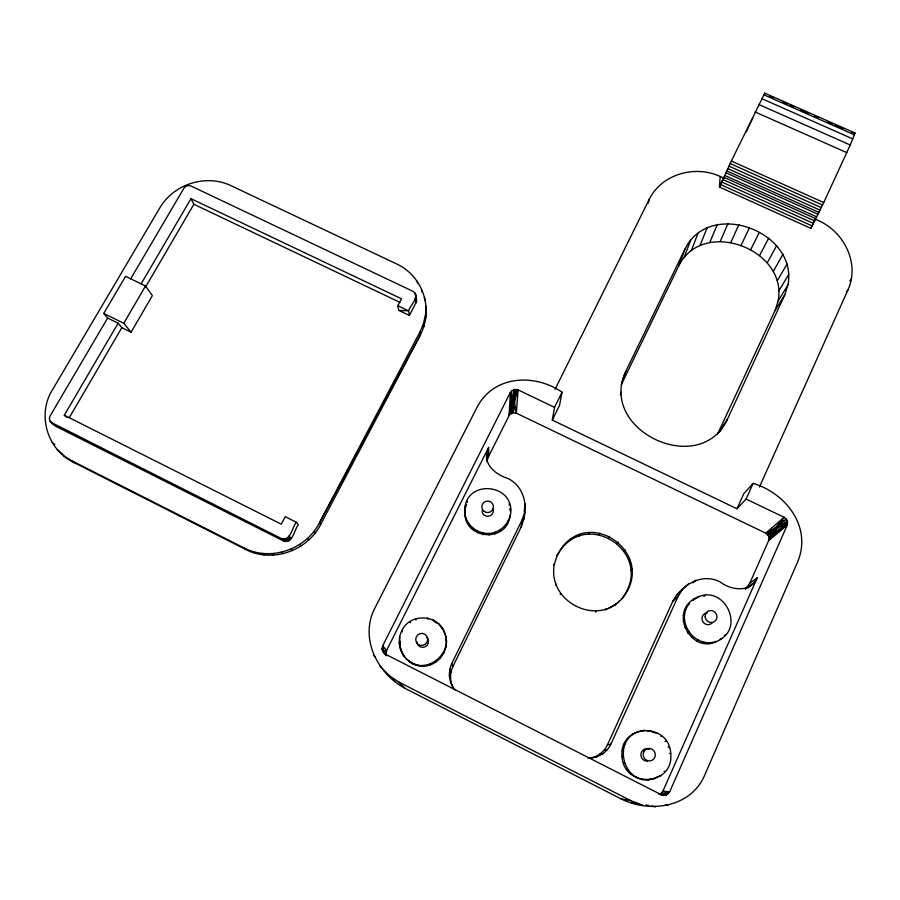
<?xml version="1.0" encoding="UTF-8"?>
<svg xmlns="http://www.w3.org/2000/svg" width="900" height="900" viewBox="0 0 900 900"><rect width="100%" height="100%" fill="white"/><g stroke="black" fill="none" stroke-linecap="round" stroke-linejoin="round"><path stroke-width="1.35" d="M745.268 589.264L749.756 583.279L768.668 540.608L787.455 521.415L786.51 519.289L784.091 517.275L746.066 499.061L736.976 508.77L552.296 420.086L554.558 407.351L562.05 392.186C534.308 373.129 493.335 375.266 476.809 407.723L375.176 607.523C359.111 637.447 376.954 673.245 404.944 688.298L620.809 798.75C649.991 813.724 691.717 807.401 705.06 774.293L797.445 562.387C812.374 527.558 786.465 493.436 753.143 483.368L743.827 493.605L736.976 508.77M495.011 533.981L495.045 532.271C502.65 529.56 508.478 522.956 510.176 515.059C507.623 543.105 464.074 540.113 464.794 512.066C463.331 477.326 518.31 483.109 510.03 516.892M721.643 638.584C692.381 660.352 664.785 608.479 699.469 596.408C724.714 586.62 744.143 626.558 719.966 639.551M714.611 642.285L716.265 641.329C694.8 649.541 674.494 620.426 689.681 603.158L688.241 604.384M670.748 753.322C674.246 786.274 623.97 788.738 622.012 756.641C618.806 724.072 668.678 721.44 670.748 753.322L669.398 753.469M425.79 317.936L425.689 306.045C427.118 315.923 424.777 326.025 420.424 334.901L320.591 524.587C307.249 550.845 272.317 563.243 245.88 549.551L74.464 462.769C47.374 450.461 36.495 414.585 52.695 389.441L159.907 207.709C173.745 184.05 205.976 173.779 230.816 185.58L396.945 264.094C414.259 272.115 425.576 290.126 426.116 309.116M649.136 779.884C622.283 782.505 612.675 739.969 638.561 731.441M622.699 597.634C655.808 552.589 584.111 505.62 557.156 555.548C583.751 501.593 659.678 552.825 622.024 598.702M500.355 531.349L500.434 529.627M554.558 407.351L518.085 389.88L514.406 389.464L511.762 390.724L510.356 392.434L509.096 415.586L488.655 456.3L487.058 460.957L486.979 452.216L488.632 447.424L488.655 456.3M749.756 583.279L757.238 577.834L662.94 791.134L660.971 793.575L661.264 795.026L666.18 795.139L669.656 791.842L787.207 525.173L768.904 537.075L784.091 517.275L765.765 533.171L787.455 521.415L787.207 525.173L768.668 540.608L768.904 537.075L768.015 535.072L765.765 533.171L516.352 413.179L518.085 389.88L509.873 414.439L512.899 412.774L513.967 407.081L515.486 395.471L514.406 389.464L511.065 402.716L509.096 415.586L509.873 414.439L511.762 390.724M759.42 487.058L848.014 289.766C860.535 262.125 842.524 229.118 815.074 219.251L810.877 228.364L719.482 187.065L720.135 176.445C695.205 164.846 661.871 173.891 649.305 199.181L555.086 389.272M453.656 688.804C449.674 682.099 449.629 673.616 452.846 666.607L521.224 526.882L523.733 519.379L523.969 515.441M523.733 519.379C527.962 503.978 523.08 485.595 507.757 478.406C496.507 474.863 484.043 465.559 486.979 452.216M504.832 527.445L504.945 525.69M451.586 684.416C448.459 677.857 448.819 670.061 451.777 663.502L522.124 519.896L524.7 512.19M464.963 513.923L465.21 506.137M787.984 284.861C797.996 231.356 709.808 198.63 685.046 248.951L625.849 371.261C597.6 430.211 699.829 478.575 727.436 419.265L784.811 294.728L787.984 284.861L778.174 300.904L775.091 310.466L717.356 434.543M406.912 659.385L412.549 663.683C430.762 671.681 451.777 652.556 444.96 633.724C439.537 614.149 409.939 612.371 401.794 630.799C394.661 644.332 403.346 662.659 418.309 665.707C435.848 669.712 451.665 650.183 444.96 633.724M778.174 300.904C788.051 249.041 702.607 217.181 678.668 266.051L621.304 384.66L625.849 371.261M509.209 505.204L509.355 503.303M508.129 522.506L508.264 520.717M510.536 509.119L510.39 510.998L509.918 508.68M764.707 93.892L764.764 93.161L855 133.009L850.241 144.99L823.736 202.545L810.877 228.364M400.084 641.385C398.891 652.342 406.912 662.974 417.78 664.92L418.309 665.707M130.657 278.865L183.893 188.257L185.805 186.356L188.415 185.535L191.047 186.03L412.976 291.319C420.784 296.314 410.006 305.426 408.577 310.849L409.387 315.439L398.734 310.365L397.822 305.719L401.512 298.811L190.969 198.675L141.086 283.95M409.387 315.439L416.509 301.635L415.89 295.571M521.224 526.882L522.124 519.896M524.216 511.504L525.195 504.101M510.941 413.516L514.406 389.464L514.35 401.344L516.352 413.179L512.899 412.774L511.065 402.716M562.05 392.186L559.53 405.416L552.296 420.086M516.668 389.407L515.486 395.471L518.085 389.88M63.877 455.782L71.629 460.665L244.192 548.01C270.821 561.78 305.989 549.304 319.421 522.877L419.963 331.988L423.45 323.662L425.374 314.921M648.202 203.153L649.305 199.181M562.669 547.132L563.175 545.569M557.629 554.04L554.017 565.155L554.467 563.715C546.356 601.605 597.982 628.02 622.946 597.488M465.379 508.027L466.537 504.675M620.336 394.808L621.225 392.265M570.161 540.495L570.724 538.886M510.356 392.434L382.691 645.851L382.027 648.99L386.066 654.255L386.584 650.464L488.632 447.424M555.559 585.349L556.02 584.044M678.668 266.051L685.046 248.951M684.056 257.636L690.604 240.278M579.127 536.04L579.746 534.409M691.312 250.65L698.096 233.089M560.171 594.551L560.666 593.303M700.076 245.419L707.153 227.7M815.074 219.251L815.602 218.61L724.005 177.322L719.482 187.065L731.34 161.044L764.764 93.161M709.898 242.235L717.3 224.415M588.971 534.094L589.658 532.44M720.315 241.222L728.066 223.38M746.066 499.061L753.143 483.368M730.811 242.426L738.911 224.618M682.447 589.455L678.071 596.419L610.852 744.188C606.915 752.985 597.769 757.834 588.42 758.295C596.587 757.609 603.877 752.389 607.365 745.009L672.784 601.357C681.469 584.944 701.876 572.456 720.056 581.895C731.025 590.501 750.656 592.965 757.238 577.834M599.029 534.757L599.794 533.115M746.258 131.94L747.585 129.049M748.024 128.093L749.88 124.155M750.465 122.906L752.726 118.237M740.857 245.801L749.306 228.094M750.442 250.178L759.217 232.594M608.636 537.998L609.469 536.377M759.577 255.566L768.679 238.151M107.64 318.049L50.152 415.89C47.284 420.75 53.021 424.384 56.498 426.623L283.567 540.99C292.826 544.14 294.233 529.515 298.327 524.835L296.336 522.236L285.255 516.69L281.261 524.171L64.294 415.226L118.125 323.201L107.64 318.049L103.759 313.425L125.606 276.322L145.53 286.009L152.347 295.65L131.074 332.224L121.826 327.679L118.125 323.201M50.929 422.291L281.407 538.56C290.756 541.744 292.185 526.972 296.336 522.236M767.34 262.699L776.711 245.498M617.153 543.611L618.03 542.025M773.347 271.249L782.933 254.306M131.074 332.224L123.784 323.257L145.53 286.009M69.311 417.645L121.826 327.679M145.26 287.55L193.871 204.266L190.969 198.675M777.274 280.778L787.005 264.127M778.905 290.835L788.715 274.489M623.981 551.216L624.915 549.675M775.091 310.466L784.811 294.728M661.264 795.026L664.594 795.454L660.971 793.575L658.834 794.452M628.673 560.306L629.64 558.832M595.474 612.056L596.216 610.931M719.426 431.168L727.436 419.265M719.393 432.034L721.744 428.546M630.9 570.274L631.879 568.868M605.452 610.054L606.262 608.906M630.495 580.466L631.485 579.127M849.836 280.98L851.411 278.82M768.668 540.608L773.505 534.071L787.635 523.721M846.45 291.881L848.014 289.766M607.714 608.906L615.386 604.316M627.469 590.164L628.436 588.881M778.061 530.235L767.002 533.981L776.441 526.871L784.091 517.275M778.05 531.731L787.455 521.415L768.015 535.072M688.466 583.954L677.048 594.585M672.784 601.357L678.071 596.419M692.887 582.952L695.768 580.275M614.509 605.486L619.2 601.245M694.114 599.107L692.64 600.367L699.469 596.408M685.058 609.469L686.475 608.288M703.834 596.486L705.386 595.204M683.314 615.274L684.72 614.137M855 133.009L854.393 133.493L851.827 132.368M683.134 621.405L684.54 620.303M776.441 526.871L786.51 519.289L780.592 522.281M684.529 627.446L685.946 626.389M747.113 587.565L754.515 582.244M747.596 587.981L750.724 585.742M687.398 632.981L688.849 631.969M691.571 637.639L693.045 636.649M696.758 641.081L698.276 640.125M702.607 643.084L704.16 642.139M708.694 643.489L710.291 642.544M724.365 635.49L726.086 634.477M647.944 779.827L654.03 778.567L658.429 776.273M782.775 527.029L787.207 525.173M511.92 407.666L513.967 407.081L516.352 413.179M644.636 730.192L637.47 731.745M631.991 734.569L633.049 734.288M647.201 730.755L650.869 730.609M627.435 738.788L628.459 738.529M656.831 732.69L655.594 732.994L649.676 730.924M607.365 745.009L610.852 744.188M624.116 744.12L625.129 743.906M660.847 736.56L662.13 736.29M464.794 512.066C465.424 526.613 481.387 537.188 495.045 532.271M604.125 750.206L607.511 749.531M666.18 795.139L660.971 793.575L669.656 791.842L662.94 791.134M665.077 741.386L666.383 741.15M622.26 750.217L623.25 750.049M599.67 754.312L602.933 753.773M594.315 757.08L597.42 756.607M667.991 747.158L669.319 746.966M622.012 756.641L623.002 756.529M623.374 762.986L624.375 762.908M626.254 768.803L627.278 768.769M664.087 771.435L665.404 771.424M630.472 773.685L631.53 773.685M659.531 775.699L660.814 775.721M635.749 777.296L636.851 777.33M654.03 778.567L655.256 778.613M660.971 793.575L668.205 793.822M641.711 779.4L642.859 779.445M398.734 310.365L408.577 310.849L397.822 305.719M587.633 757.609L591.345 757.867M631.867 802.89L638.314 803.722M665.314 805.039L667.89 805.511M620.809 798.75L630.99 800.752L642.915 805.23M646.133 804.926L648.788 805.477M651.442 806.018L655.425 806.839M386.066 651.938L384.019 651.274L382.691 645.851L386.584 650.464L384.019 651.274L386.28 655.38M769.826 96.154L773.674 97.853M782.64 101.812L787.77 104.074M790.324 105.199L794.171 106.897M800.572 109.733L808.268 113.13M814.669 115.954L818.516 117.653M827.482 121.612L832.601 123.874M835.166 125.01L842.861 128.407M763.74 94.759L854.494 134.854M761.681 98.606L852.863 138.938M758.722 104.468L850.241 144.99M755.066 111.938L846.776 152.618M731.34 161.044L823.736 202.545M730.148 163.53L822.566 205.054M728.933 166.106L821.317 207.641M727.785 168.626L820.091 210.15M726.75 170.899L818.955 212.4M725.94 172.778L817.988 214.234M724.826 175.466L816.559 216.799M720.135 176.445L723.814 178.099L720.653 184.601L812.036 225.877M814.489 220.838L722.992 179.572L723.814 178.099L721.856 182.047L813.262 223.312M193.871 204.266L399.859 302.321M103.759 313.425L123.784 323.257M386.156 655.346L382.027 648.99L383.479 652.624L385.29 654.131L661.421 794.79M388.327 675.079L398.531 681.885L630.99 800.752M434.689 621.821L436.691 623.194M57.229 449.606L62.977 454.421M71.629 460.665L74.464 462.769M51.874 442.316L54.821 444.544M50.074 421.234L56.498 426.623M64.294 415.226L66.881 417.397M244.192 548.01L245.88 549.551M253.058 551.531L254.689 553.061M262.496 553.433L264.06 554.94M379.924 666.113L395.46 681.964M398.531 681.885L404.944 688.298M272.183 553.658L273.679 555.165M373.725 655.459L375.525 657.293M281.824 552.184L283.252 553.702M291.116 549.079L292.478 550.609M281.407 538.56L283.567 540.99M282.78 539.033L284.918 541.451M284.231 539.123L286.369 541.553M385.29 654.131L386.809 655.852M285.683 538.852L287.798 541.271M287.021 538.2L289.125 540.63M288.157 537.233L290.25 539.674M441.855 628.268L438.334 623.475M289.012 536.017L291.094 538.47M455.546 690.322L453.139 687.476L450.473 681.829M299.779 544.421L301.084 545.985M54.529 424.811L55.384 425.858M382.298 650.565L386.089 655.436M307.53 538.358L308.779 539.966M314.156 531.101L315.36 532.766M400.331 649.046L403.571 655.526M320.591 524.587L319.421 522.877L420.424 334.901L419.963 331.988M401.794 630.799L402.435 631.834M423.911 665.325L424.395 666.113M429.964 664.11L430.402 664.898M409.928 621.562L410.501 622.654M435.51 661.331L435.904 662.141M415.44 618.829L415.98 619.942M445.286 634.736L442.305 628.144M440.168 657.202L440.527 658.046M449.325 675.675L450.461 678.431M427.522 618.03L427.973 619.155M449.764 669.431L450.889 672.356M443.632 651.994L443.97 652.871M433.282 620.033L433.688 621.135M451.777 663.502L452.846 666.607M445.657 646.065L445.973 646.988M772.785 531.967L773.505 534.071M446.108 639.832L446.423 640.8M400.973 649.946L399.229 642.915L399.881 643.86L399.724 636.694M416.621 300.308L415.642 294.266M415.035 293.062L416.509 301.635M415.305 298.17L416.048 302.884M417.206 281.227L417.521 283.376M423.45 323.662L423.889 326.632M421.684 290.002L421.988 292.118M424.395 297.293L424.822 300.42M465.93 517.916L466.099 519.727M468.562 523.271L468.709 525.049M467.156 500.512L467.314 502.447M472.489 527.771L472.613 529.515M477.473 531.101L477.562 532.822M483.165 533.048L483.21 534.746M486.63 457.256L486.664 460.957M489.161 533.441L489.161 535.14M493.099 508.77A5.726 5.704 -0.1 0 1 488.79 516.195A5.726 5.704 -0.1 0 1 481.95 510.964M647.438 761.141A6.255 5.962 71 0 1 640.969 753.716A6.255 5.962 71 0 1 649.373 749.351M426.6 636.885A5.985 5.861 -73.6 0 1 425.205 646.74A5.985 5.861 -73.6 0 1 416.812 641.756M712.384 622.688A6.019 5.76 53.8 0 1 702.686 621.405A6.019 5.76 53.8 0 1 707.22 612.866M705.15 616.894A6.109 5.85 53.4 0 0 714.555 621.506A6.109 5.85 53.4 0 0 713.464 611.111A6.109 5.85 53.4 0 0 705.15 616.894M643.725 751.86A6.345 6.053 70.7 0 0 649.834 760.972A6.345 6.053 70.7 0 0 654.221 751.163A6.345 6.053 70.7 0 0 643.725 751.86M424.924 644.467A6.075 5.94 -73.1 0 0 424.384 633.994A6.075 5.94 -73.1 0 0 415.733 639.821A6.075 5.94 -73.1 0 0 424.924 644.467M483.817 511.144A5.816 5.771 -0.1 0 0 493.346 507.926A5.816 5.771 -0.1 0 0 485.775 501.334A5.816 5.771 -0.1 0 0 483.817 511.144"/></g></svg>
